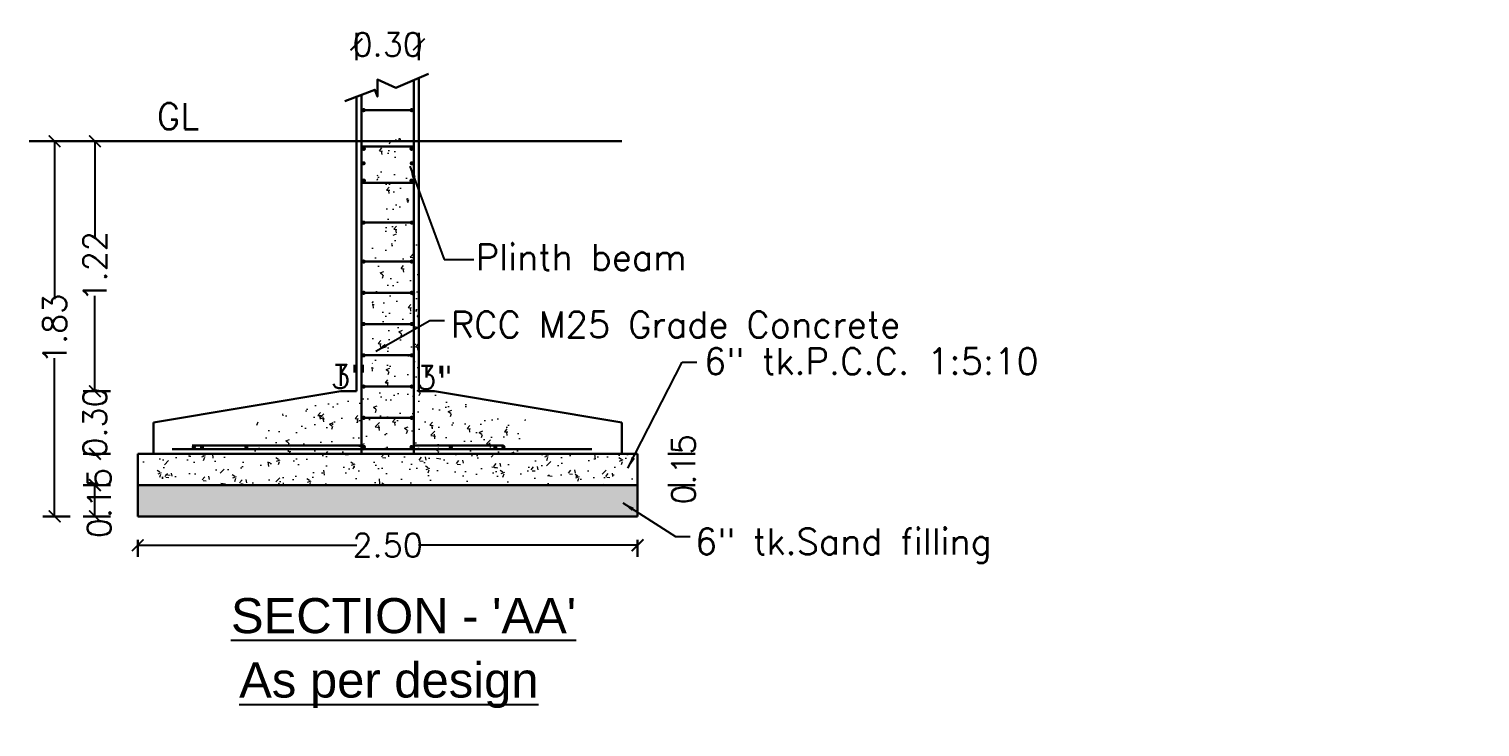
# Model space of a CAD drawing. Header units: metres. Extents: x 45752 to 165956, y -20087 to -17423.
# Drawn here: x 165514.4 to 165569.9, y -17648.7 to -17622 of the extents above; entities that cross this region are included whole.
import ezdxf

# ---------------------------------------------------------------- set-up
doc = ezdxf.new("R2010")
doc.units = ezdxf.units.M
doc.header["$MEASUREMENT"] = 0
doc.linetypes.add('DOT2', pattern=[0.125, 0, -0.125])
doc.layers.get('0').update_dxf_attribs({"linetype": 'CONTINUOUS', "lineweight": 30})
doc.layers.get('Defpoints').update_dxf_attribs({"linetype": 'CONTINUOUS'})
for name, color, linetype, lineweight in [('DIM', 8, 'CONTINUOUS', 25), ('HAT', 8, 'CONTINUOUS', 5), ('others', 4, 'CONTINUOUS', 20), ('Walls', 1, 'CONTINUOUS', 30)]:
    doc.layers.add(name, color=color, linetype=linetype, lineweight=lineweight)
doc.layers.add('Text', color=4, linetype='CONTINUOUS')
doc.styles.add('ar', font='arial.ttf')
doc.styles.get("Standard").update_dxf_attribs({"font": 'romans.shx'})
doc.dimstyles.new('mohan', dxfattribs={"dimtxt": 9, "dimasz": 4.5, "dimexe": 4.5, "dimexo": 9, "dimgap": 0.0625, "dimtad": 0, "dimdec": 4, "dimzin": 0, "dimdsep": 46, "dimlunit": 4, "dimtxsty": 'Standard', "dimblk": 'ARCHTICK', "dimcen": 0.09, "dimclrd": 9, "dimclre": 9, "dimclrt": 7, "dimadec": 0, "dimazin": 0, "dimtfac": 1, "dimtdec": 4, "dimtix": 1, "dimtofl": 0, "dimtmove": 2, "dimatfit": 0, "dimfxl": 0, "dimtolj": 1, "dimtzin": 0, "dimlwd": -1, "dimarcsym": 0})
doc.dimstyles.new('ST-1', dxfattribs={"dimscale": 0.25, "dimtxt": 5, "dimasz": 1.5, "dimexe": 3, "dimexo": 3, "dimgap": 3, "dimtad": 0, "dimdec": 1, "dimzin": 0, "dimdsep": 46, "dimlunit": 4, "dimtxsty": 'Standard', "dimblk": 'ARCHTICK', "dimcen": 0, "dimclrd": 8, "dimclre": 8, "dimclrt": 1, "dimadec": 0, "dimazin": 0, "dimtfac": 1, "dimtdec": 1, "dimtix": 1, "dimtofl": 0, "dimtmove": 0, "dimatfit": 3, "dimfxl": 0, "dimtolj": 1, "dimtzin": 0, "dimarcsym": 0})
pattern_1 = [(50, (20610.453, 15975.0276), (7.1726018, -0.6275213), [0.75, -8.25]), (355, (20610.453, 15975.0276), (-1.3875133, 7.5219213), [0.6, -6.6]), (100.4514, (20611.051, 15974.975), (5.7850938, 6.8943954), [0.637402, -7.0114211]), (46.1842, (20610.453, 15977.028), (10.6724105, -1.65519), [1.125, -12.375]), (96.6356, (20611.343, 15976.89), (9.346627, 9.7411787), [0.956103, -10.51713]), (351.1842, (20610.453, 15977.028), (9.3466195, 9.741186), [0.9, -9.9]), (21, (20611.453, 15976.5276), (5.9690705, -4.0261889), [0.75, -8.25]), (326, (20611.453, 15976.5276), (2.4331533, 7.2515005), [0.6, -6.6]), (71.4514, (20611.951, 15976.192), (8.4022263, 3.225305), [0.637402, -7.0114211]), (37.5, (20610.4532, 15975.0276), (0.12159855, 3.32893854), [0, -6.52, 0, -6.7, 0, -6.625]), (7.5, (20610.4532, 15975.0276), (2.63069537, 3.9441171), [0, -3.82, 0, -6.37, 0, -2.525]), (327.5, (20608.2232, 15975.0276), (5.33822436, -0.22554872), [0, -2.5, 0, -7.8, 0, -10.35]), (317.5, (20607.2232, 15975.0276), (5.8318617, 1.0010498), [0, -3.25, 0, -5.18, 0, -7.35])]

# ---------------------------------------------------------------- blocks, each defined once
blk = doc.blocks.new('_ArchTick')
at = {"color": 0, "linetype": 'ByBlock', "const_width": 0.15}
blk.add_lwpolyline([(-0.5, -0.5), (0.5, 0.5)], dxfattribs=at)
blk = doc.blocks.new('*D27')
at = {"layer": 'Defpoints', "color": 0, "ltscale": 7}
for p in [(91799.75, -601.86), (91793.75, -614.48), (91799.75, -614.48)]:
    blk.add_point(p, dxfattribs=at)
at = {"layer": 'DIM', "color": 9, "lineweight": -2, "ltscale": 7}
for p, q in [((91793.75, -605.48), (91793.75, -597.36)), ((91799.75, -605.48), (91799.75, -597.36))]:
    blk.add_line(p, q, dxfattribs=at)
at = {"layer": 'DIM', "color": 7, "ltscale": 7, "insert": (91796.75, -601.86), "char_height": 9, "attachment_point": 5}
blk.add_mtext('\\A1;3"', dxfattribs=at)
blk = doc.blocks.new('*D28')
at = {"layer": 'Defpoints', "color": 0, "ltscale": 7}
for p in [(91832.71, -602.21), (91826.71, -608.39), (91832.71, -608.39)]:
    blk.add_point(p, dxfattribs=at)
at = {"layer": 'DIM', "color": 9, "lineweight": -2, "ltscale": 7}
for p, q in [((91826.71, -602.21), (91826.71, -597.71)), ((91832.71, -602.21), (91832.71, -597.71))]:
    blk.add_line(p, q, dxfattribs=at)
at = {"layer": 'DIM', "color": 7, "ltscale": 7, "insert": (91829.71, -602.21), "char_height": 9, "attachment_point": 5}
blk.add_mtext('\\A1;3"', dxfattribs=at)
blk = doc.blocks.new('*D29')
at = {"layer": 'Defpoints', "color": 0, "ltscale": 7}
for p in [(91699.29, -511.55), (91799.75, -511.55), (91799.75, -607.55)]:
    blk.add_point(p, dxfattribs=at)
at = {"layer": 'DIM', "color": 9, "lineweight": -2, "ltscale": 7}
for p, q in [((91705.29, -511.55), (91694.79, -511.55)), ((91705.29, -607.55), (91694.79, -607.55))]:
    blk.add_line(p, q, dxfattribs=at)
at = {"layer": 'DIM', "color": 9, "ltscale": 7}
for p, q in [((91699.29, -511.55), (91699.29, -548.27)), ((91699.29, -607.55), (91699.29, -570.83))]:
    blk.add_line(p, q, dxfattribs=at)
at = {"layer": 'DIM', "color": 9, "ltscale": 7, "xscale": 4.5, "yscale": 4.5, "zscale": 4.5}
for p, rotation in [((91699.29, -511.55), 90), ((91699.29, -607.55), 270)]:
    blk.add_blockref('_ArchTick', p, dxfattribs=dict(at, rotation=rotation))
at = {"layer": 'DIM', "color": 7, "ltscale": 7, "insert": (91699.29, -559.55), "char_height": 9, "attachment_point": 5, "rotation": 90}
blk.add_mtext('\\A1;1.22', dxfattribs=at)
blk = doc.blocks.new('*D30')
at = {"layer": 'Defpoints', "color": 0, "ltscale": 7}
for p in [(91715.75, -655.55), (91907.75, -655.55), (91907.75, -666.64)]:
    blk.add_point(p, dxfattribs=at)
at = {"layer": 'DIM', "color": 9, "lineweight": -2, "ltscale": 7}
for p, q in [((91715.75, -664.55), (91715.75, -671.14)), ((91907.75, -664.55), (91907.75, -671.14))]:
    blk.add_line(p, q, dxfattribs=at)
at = {"layer": 'DIM', "color": 9, "ltscale": 7}
for p, q in [((91715.75, -666.64), (91799.93, -666.64)), ((91907.75, -666.64), (91823.56, -666.64))]:
    blk.add_line(p, q, dxfattribs=at)
at = {"layer": 'DIM', "color": 9, "ltscale": 7, "xscale": 4.5, "yscale": 4.5, "zscale": 4.5, "rotation": 180}
blk.add_blockref('_ArchTick', (91715.75, -666.64), dxfattribs=at)
at = {"layer": 'DIM', "color": 9, "ltscale": 7, "xscale": 4.5, "yscale": 4.5, "zscale": 4.5}
blk.add_blockref('_ArchTick', (91907.75, -666.64), dxfattribs=at)
at = {"layer": 'DIM', "color": 7, "ltscale": 7, "insert": (91811.75, -666.64), "char_height": 9, "attachment_point": 5}
blk.add_mtext('\\A1;2.50', dxfattribs=at)
blk = doc.blocks.new('*D31')
at = {"layer": 'Defpoints', "color": 0}
for p in [(91683.81, -511.55), (91715.75, -511.55), (91715.75, -655.55)]:
    blk.add_point(p, dxfattribs=at)
at = {"layer": 'DIM', "color": 9, "lineweight": -2}
for p, q in [((91689.81, -511.55), (91679.31, -511.55)), ((91689.81, -655.55), (91679.31, -655.55))]:
    blk.add_line(p, q, dxfattribs=at)
at = {"layer": 'DIM', "color": 9}
for p, q in [((91683.81, -511.55), (91683.81, -572.22)), ((91683.81, -655.55), (91683.81, -594.88))]:
    blk.add_line(p, q, dxfattribs=at)
at = {"layer": 'DIM', "color": 9, "xscale": 4.5, "yscale": 4.5, "zscale": 4.5}
for p, rotation in [((91683.81, -511.55), 90), ((91683.81, -655.55), 270)]:
    blk.add_blockref('_ArchTick', p, dxfattribs=dict(at, rotation=rotation))
at = {"layer": 'DIM', "color": 7, "insert": (91683.81, -583.55), "char_height": 9, "attachment_point": 5, "rotation": 90}
blk.add_mtext('\\A1;1.83', dxfattribs=at)
blk = doc.blocks.new('*D32')
at = {"layer": 'Defpoints', "color": 0}
for p in [(91699.29, -643.55), (91715.75, -643.55), (91715.75, -655.55)]:
    blk.add_point(p, dxfattribs=at)
at = {"layer": 'DIM', "color": 9, "lineweight": -2}
for p, q in [((91705.29, -643.55), (91694.79, -643.55)), ((91705.29, -655.55), (91694.79, -655.55))]:
    blk.add_line(p, q, dxfattribs=at)
at = {"layer": 'DIM', "color": 9}
blk.add_line((91699.29, -655.55), (91699.29, -643.55), dxfattribs=at)
at = {"layer": 'DIM', "color": 9, "xscale": 4.5, "yscale": 4.5, "zscale": 4.5}
for p, rotation in [((91699.29, -643.55), 90), ((91699.29, -655.55), 270)]:
    blk.add_blockref('_ArchTick', p, dxfattribs=dict(at, rotation=rotation))
at = {"layer": 'DIM', "color": 7, "insert": (91700.95, -650.44), "char_height": 9, "attachment_point": 5, "rotation": 90}
blk.add_mtext('\\A1;0.15', dxfattribs=at)
blk = doc.blocks.new('*D33')
at = {"layer": 'Defpoints', "color": 0}
for p in [(91799.75, -607.55), (91699.29, -631.55), (91721.75, -631.55)]:
    blk.add_point(p, dxfattribs=at)
at = {"layer": 'DIM', "color": 9, "lineweight": -2}
for p, q in [((91705.29, -607.55), (91694.79, -607.55)), ((91705.29, -631.55), (91694.79, -631.55))]:
    blk.add_line(p, q, dxfattribs=at)
at = {"layer": 'DIM', "color": 9}
for p, q in [((91699.29, -607.55), (91699.29, -607.82)), ((91699.29, -631.55), (91699.29, -631.29))]:
    blk.add_line(p, q, dxfattribs=at)
at = {"layer": 'DIM', "color": 9, "xscale": 4.5, "yscale": 4.5, "zscale": 4.5}
for p, rotation in [((91699.29, -607.55), 90), ((91699.29, -631.55), 270)]:
    blk.add_blockref('_ArchTick', p, dxfattribs=dict(at, rotation=rotation))
at = {"layer": 'DIM', "color": 7, "insert": (91699.29, -619.55), "char_height": 9, "attachment_point": 5, "rotation": 90}
blk.add_mtext('\\A1;0.30', dxfattribs=at)
blk = doc.blocks.new('*D34')
at = {"layer": 'Defpoints', "color": 0}
for p in [(91907.75, -631.55), (91925.4, -631.55), (91907.75, -643.55)]:
    blk.add_point(p, dxfattribs=at)
at = {"layer": 'DIM', "color": 9, "lineweight": -2}
for p, q in [((91919.4, -631.55), (91929.9, -631.55)), ((91919.4, -643.55), (91929.9, -643.55))]:
    blk.add_line(p, q, dxfattribs=at)
at = {"layer": 'DIM', "color": 7, "insert": (91925.4, -637.55), "char_height": 9, "attachment_point": 5, "rotation": 90}
blk.add_mtext('\\A1;0.15', dxfattribs=at)
blk = doc.blocks.new('*D35')
at = {"layer": 'Defpoints', "color": 0}
for p in [(91823.75, -474.36), (91799.75, -503.86), (91823.75, -503.86)]:
    blk.add_point(p, dxfattribs=at)
at = {"layer": 'DIM', "color": 9, "lineweight": -2}
for p, q in [((91799.75, -480.36), (91799.75, -469.86)), ((91823.75, -480.36), (91823.75, -469.86))]:
    blk.add_line(p, q, dxfattribs=at)
at = {"layer": 'DIM', "color": 9}
for p, q in [((91799.75, -474.36), (91800.01, -474.36)), ((91823.75, -474.36), (91823.48, -474.36))]:
    blk.add_line(p, q, dxfattribs=at)
at = {"layer": 'DIM', "color": 9, "xscale": 4.5, "yscale": 4.5, "zscale": 4.5, "rotation": 180}
blk.add_blockref('_ArchTick', (91799.75, -474.36), dxfattribs=at)
at = {"layer": 'DIM', "color": 9, "xscale": 4.5, "yscale": 4.5, "zscale": 4.5}
blk.add_blockref('_ArchTick', (91823.75, -474.36), dxfattribs=at)
at = {"layer": 'DIM', "color": 7, "insert": (91811.75, -474.36), "char_height": 9, "attachment_point": 5}
blk.add_mtext('\\A1;0.30', dxfattribs=at)
blk = doc.blocks.new('*D7')
at = {"layer": 'Defpoints', "color": 0}
for p in [(92689.26, -1665.03), (92680.26, -1698.07), (92689.26, -1698.07)]:
    blk.add_point(p, dxfattribs=at)
at = {"layer": 'DIM', "color": 8, "lineweight": -2}
for p, q in [((92680.26, -1665.03), (92677.26, -1665.03)), ((92689.26, -1665.03), (92692.26, -1665.03))]:
    blk.add_line(p, q, dxfattribs=at)
at = {"layer": 'DIM', "color": 8, "linetype": 'DOT2', "lineweight": -2}
for p, q in [((92680.26, -1665.78), (92680.26, -1664.28)), ((92689.26, -1665.78), (92689.26, -1664.28))]:
    blk.add_line(p, q, dxfattribs=at)
at = {"layer": 'DIM', "color": 8, "lineweight": -2, "xscale": 3, "yscale": 3, "zscale": 3}
blk.add_blockref('_ArchTick', (92680.26, -1665.03), dxfattribs=at)
at = {"layer": 'DIM', "color": 8, "lineweight": -2, "xscale": 3, "yscale": 3, "zscale": 3, "rotation": 180}
blk.add_blockref('_ArchTick', (92689.26, -1665.03), dxfattribs=at)
at = {"layer": 'DIM', "color": 7, "char_height": 6, "attachment_point": 5}
for s, insert in [('\\A1;9"', (92684.76, -1661.21)), ('\\A1;[0.23]', (92684.76, -1669.62))]:
    blk.add_mtext(s, dxfattribs=dict(at, insert=insert))
blk = doc.blocks.new('*D8')
at = {"layer": 'Defpoints', "color": 0}
for p in [(92803.26, -1666.03), (92689.26, -1707.07), (92803.26, -1707.07)]:
    blk.add_point(p, dxfattribs=at)
at = {"layer": 'DIM', "color": 8, "linetype": 'DOT2', "lineweight": -2}
for p, q in [((92689.26, -1666.78), (92689.26, -1665.28)), ((92803.26, -1666.78), (92803.26, -1665.28))]:
    blk.add_line(p, q, dxfattribs=at)
at = {"layer": 'DIM', "color": 8, "lineweight": -2}
for p, q in [((92689.26, -1666.03), (92738.93, -1666.03)), ((92803.26, -1666.03), (92753.59, -1666.03))]:
    blk.add_line(p, q, dxfattribs=at)
at = {"layer": 'DIM', "color": 8, "lineweight": -2, "xscale": 3, "yscale": 3, "zscale": 3, "rotation": 180}
blk.add_blockref('_ArchTick', (92689.26, -1666.03), dxfattribs=at)
at = {"layer": 'DIM', "color": 8, "lineweight": -2, "xscale": 3, "yscale": 3, "zscale": 3}
blk.add_blockref('_ArchTick', (92803.26, -1666.03), dxfattribs=at)
at = {"layer": 'DIM', "color": 7, "insert": (92746.26, -1666.03), "char_height": 6, "attachment_point": 5}
blk.add_mtext('\\A1;8\'6"', dxfattribs=at)
blk = doc.blocks.new('*D9')
at = {"layer": 'Defpoints', "color": 0}
for p in [(92812.26, -1666.03), (92803.26, -1707.07), (92812.26, -1707.07)]:
    blk.add_point(p, dxfattribs=at)
at = {"layer": 'DIM', "color": 8, "lineweight": -2}
for p, q in [((92803.26, -1666.03), (92800.26, -1666.03)), ((92812.26, -1666.03), (92815.26, -1666.03))]:
    blk.add_line(p, q, dxfattribs=at)
at = {"layer": 'DIM', "color": 8, "linetype": 'DOT2', "lineweight": -2}
for p, q in [((92803.26, -1666.78), (92803.26, -1665.28)), ((92812.26, -1666.78), (92812.26, -1665.28))]:
    blk.add_line(p, q, dxfattribs=at)
at = {"layer": 'DIM', "color": 8, "lineweight": -2, "xscale": 3, "yscale": 3, "zscale": 3}
blk.add_blockref('_ArchTick', (92803.26, -1666.03), dxfattribs=at)
at = {"layer": 'DIM', "color": 8, "lineweight": -2, "xscale": 3, "yscale": 3, "zscale": 3, "rotation": 180}
blk.add_blockref('_ArchTick', (92812.26, -1666.03), dxfattribs=at)
at = {"layer": 'DIM', "color": 7, "char_height": 6, "attachment_point": 5}
for s, insert in [('\\A1;9"', (92807.76, -1662.21)), ('\\A1;[0.23]', (92807.76, -1670.62))]:
    blk.add_mtext(s, dxfattribs=dict(at, insert=insert))
blk = doc.blocks.new('*D10')
at = {"layer": 'Defpoints', "color": 0}
for p in [(92689.26, -1791.57), (92652.47, -1800.57), (92689.26, -1800.57)]:
    blk.add_point(p, dxfattribs=at)
at = {"layer": 'DIM', "color": 8, "lineweight": -2}
for p, q in [((92652.47, -1791.57), (92652.47, -1788.57)), ((92652.47, -1800.57), (92652.47, -1803.57))]:
    blk.add_line(p, q, dxfattribs=at)
at = {"layer": 'DIM', "color": 8, "linetype": 'DOT2', "lineweight": -2}
for p, q in [((92653.22, -1791.57), (92651.72, -1791.57)), ((92653.22, -1800.57), (92651.72, -1800.57))]:
    blk.add_line(p, q, dxfattribs=at)
at = {"layer": 'DIM', "color": 8, "lineweight": -2, "xscale": 3, "yscale": 3, "zscale": 3}
for p, rotation in [((92652.47, -1791.57), 270), ((92652.47, -1800.57), 90)]:
    blk.add_blockref('_ArchTick', p, dxfattribs=dict(at, rotation=rotation))
at = {"layer": 'DIM', "color": 7, "char_height": 6, "attachment_point": 5, "rotation": 90}
for s, insert in [('\\A1;[0.23]', (92657.07, -1796.07)), ('\\A1;9"', (92648.66, -1796.07))]:
    blk.add_mtext(s, dxfattribs=dict(at, insert=insert))
blk = doc.blocks.new('*D11')
at = {"layer": 'Defpoints', "color": 0}
for p in [(92651.47, -1707.57), (92689.26, -1707.57), (92689.26, -1791.57)]:
    blk.add_point(p, dxfattribs=at)
at = {"layer": 'DIM', "color": 8, "linetype": 'DOT2', "lineweight": -2}
for p, q in [((92652.22, -1707.57), (92650.72, -1707.57)), ((92652.22, -1791.57), (92650.72, -1791.57))]:
    blk.add_line(p, q, dxfattribs=at)
at = {"layer": 'DIM', "color": 8, "lineweight": -2}
for p, q in [((92651.47, -1707.57), (92651.47, -1742.12)), ((92651.47, -1791.57), (92651.47, -1757.02))]:
    blk.add_line(p, q, dxfattribs=at)
at = {"layer": 'DIM', "color": 8, "lineweight": -2, "xscale": 3, "yscale": 3, "zscale": 3}
for p, rotation in [((92651.47, -1707.57), 90), ((92651.47, -1791.57), 270)]:
    blk.add_blockref('_ArchTick', p, dxfattribs=dict(at, rotation=rotation))
at = {"layer": 'DIM', "color": 7, "insert": (92651.47, -1749.57), "char_height": 6, "attachment_point": 5, "rotation": 90}
blk.add_mtext('\\A1;4\'6"', dxfattribs=at)
blk = doc.blocks.new('*D12')
at = {"layer": 'Defpoints', "color": 0}
for p in [(92650.47, -1698.57), (92689.26, -1698.57), (92689.26, -1707.57)]:
    blk.add_point(p, dxfattribs=at)
at = {"layer": 'DIM', "color": 8, "lineweight": -2}
for p, q in [((92650.47, -1698.57), (92650.47, -1695.57)), ((92650.47, -1707.57), (92650.47, -1710.57))]:
    blk.add_line(p, q, dxfattribs=at)
at = {"layer": 'DIM', "color": 8, "linetype": 'DOT2', "lineweight": -2}
for p, q in [((92651.22, -1698.57), (92649.72, -1698.57)), ((92651.22, -1707.57), (92649.72, -1707.57))]:
    blk.add_line(p, q, dxfattribs=at)
at = {"layer": 'DIM', "color": 8, "lineweight": -2, "xscale": 3, "yscale": 3, "zscale": 3}
for p, rotation in [((92650.47, -1698.57), 270), ((92650.47, -1707.57), 90)]:
    blk.add_blockref('_ArchTick', p, dxfattribs=dict(at, rotation=rotation))
at = {"layer": 'DIM', "color": 7, "char_height": 6, "attachment_point": 5, "rotation": 90}
for s, insert in [('\\A1;[0.23]', (92655.07, -1703.07)), ('\\A1;9"', (92646.66, -1703.07))]:
    blk.add_mtext(s, dxfattribs=dict(at, insert=insert))
blk = doc.blocks.new('*D13')
at = {"layer": 'Defpoints', "color": 0}
for p in [(92668.97, -1513.08), (92680.26, -1513.08), (92680.26, -1597.08)]:
    blk.add_point(p, dxfattribs=at)
at = {"layer": 'DIM', "color": 8, "linetype": 'DOT2', "lineweight": -2}
for p, q in [((92669.72, -1513.08), (92668.22, -1513.08)), ((92669.72, -1597.08), (92668.22, -1597.08))]:
    blk.add_line(p, q, dxfattribs=at)
at = {"layer": 'DIM', "color": 8, "lineweight": -2}
for p, q in [((92668.97, -1513.08), (92668.97, -1544.4)), ((92668.97, -1597.08), (92668.97, -1565.76))]:
    blk.add_line(p, q, dxfattribs=at)
at = {"layer": 'DIM', "color": 8, "lineweight": -2, "xscale": 3, "yscale": 3, "zscale": 3}
for p, rotation in [((92668.97, -1513.08), 90), ((92668.97, -1597.08), 270)]:
    blk.add_blockref('_ArchTick', p, dxfattribs=dict(at, rotation=rotation))
at = {"layer": 'DIM', "color": 7, "char_height": 6, "attachment_point": 5, "rotation": 90}
for s, insert in [('\\A1;[2.13]', (92673.57, -1555.08)), ("\\A1;7'", (92665.22, -1555.08))]:
    blk.add_mtext(s, dxfattribs=dict(at, insert=insert))
blk = doc.blocks.new('*D18')
at = {"layer": 'Defpoints', "color": 0}
for p in [(92812.26, -1645.59), (92680.26, -1698.57, 9.84), (92812.26, -1698.57, 9.84)]:
    blk.add_point(p, dxfattribs=at)
at = {"layer": 'DIM', "color": 8, "linetype": 'DOT2', "lineweight": -2}
for p, q in [((92680.26, -1646.32), (92680.26, -1644.84)), ((92812.26, -1646.32), (92812.26, -1644.84))]:
    blk.add_line(p, q, dxfattribs=at)
at = {"layer": 'DIM', "color": 8, "lineweight": -2}
for p, q in [((92680.26, -1645.59), (92740.41, -1645.59)), ((92812.26, -1645.59), (92752.11, -1645.59))]:
    blk.add_line(p, q, dxfattribs=at)
at = {"layer": 'DIM', "color": 8, "lineweight": -2, "xscale": 3, "yscale": 3, "zscale": 3, "rotation": 180}
blk.add_blockref('_ArchTick', (92680.26, -1645.59), dxfattribs=at)
at = {"layer": 'DIM', "color": 8, "lineweight": -2, "xscale": 3, "yscale": 3, "zscale": 3}
blk.add_blockref('_ArchTick', (92812.26, -1645.59), dxfattribs=at)
at = {"layer": 'DIM', "color": 7, "insert": (92746.26, -1645.59), "char_height": 6, "attachment_point": 5}
blk.add_mtext("\\A1;10'{\\A0;\\H0.0083333x; [3.35]}", dxfattribs=at)
blk = doc.blocks.new('*D19')
at = {"layer": 'Defpoints', "color": 0}
for p in [(92680.26, -1698.57, 9.84), (92627.37, -1800.57), (92680.26, -1800.57, 9.84)]:
    blk.add_point(p, dxfattribs=at)
at = {"layer": 'DIM', "color": 8, "linetype": 'DOT2', "lineweight": -2}
for p, q in [((92628.1, -1698.57), (92626.62, -1698.57)), ((92628.1, -1800.57), (92626.62, -1800.57))]:
    blk.add_line(p, q, dxfattribs=at)
at = {"layer": 'DIM', "color": 8, "lineweight": -2}
for p, q in [((92627.37, -1698.57), (92627.37, -1745.79)), ((92627.37, -1800.57), (92627.37, -1753.34))]:
    blk.add_line(p, q, dxfattribs=at)
at = {"layer": 'DIM', "color": 8, "lineweight": -2, "xscale": 3, "yscale": 3, "zscale": 3}
for p, rotation in [((92627.37, -1698.57), 90), ((92627.37, -1800.57), 270)]:
    blk.add_blockref('_ArchTick', p, dxfattribs=dict(at, rotation=rotation))
at = {"layer": 'DIM', "color": 7, "insert": (92627.37, -1749.57), "char_height": 6, "attachment_point": 5, "rotation": 90}
blk.add_mtext("\\A1;7'{\\A0;\\fArial|b0|i0|c0|p34;\\H0.0083333x; [2.59]}", dxfattribs=at)
blk = doc.blocks.new('1')
at = {"layer": 'HAT'}
h = blk.add_hatch(dxfattribs=at)
h.set_pattern_fill('AR-CONC', color=256, scale=2, style=0)
h.set_pattern_definition([(50, (-31349.479, 24545.7), (14.3452037, -1.2550427), [1.5, -16.5]), (355, (-31349.479, 24545.7), (-2.7750267, 15.0438427), [1.2, -13.2]), (100.4514, (-31348.283, 24545.595), (11.5701876, 13.788791), [1.274804, -14.022842]), (46.1842, (-31349.479, 24549.7), (21.344821, -3.31038), [2.25, -24.75]), (96.6356, (-31347.7, 24549.424), (18.693254, 19.482357), [1.912206, -21.03426]), (351.1842, (-31349.479, 24549.7), (18.693239, 19.482372), [1.8, -19.8]), (21, (-31347.479, 24548.7), (11.938141, -8.0523778), [1.5, -16.5]), (326, (-31347.479, 24548.7), (4.8663066, 14.503001), [1.2, -13.2]), (71.4514, (-31346.484, 24548.029), (16.8044526, 6.45061), [1.274804, -14.022842]), (37.5, (-31349.479, 24545.6997), (0.2431971, 6.6578771), [0, -13.04, 0, -13.4, 0, -13.25]), (7.5, (-31349.479, 24545.7), (5.2613907, 7.8882342), [0, -7.64, 0, -12.74, 0, -5.05]), (327.5, (-31353.939, 24545.7), (10.6764487, -0.4510974), [0, -5, 0, -15.6, 0, -20.7]), (317.5, (-31355.939, 24545.7), (11.6637234, 2.0020996), [0, -6.5, 0, -10.36, 0, -14.7])])
h.paths.add_polyline_path([(7.81284, 117.08822), (5.81284, 117.08822), (5.81284, 59.08822), (-0.18716, 59.08822), (-39.18716, 47.08822), (-39.18716, 35.08822), (7.81284, 35.08822)])
h.paths.add_polyline_path([(-9.05109, 37.74259, -1), (-9.85265, 37.74259, -1)], flags=16)
h.paths.add_polyline_path([(-26.13481, 37.70563, -1), (-26.93637, 37.70563, -1)], flags=16)
h.paths.add_polyline_path([(-29.25591, 37.70563, -1), (-30.05747, 37.70563, -1)], flags=16)
h.paths.add_polyline_path([(7.81284, 48.91579), (8.17911, 48.91579, -1), (8.98067, 48.91579), (20.64501, 48.91579, -1), (21.44657, 48.91579), (21.81284, 48.91579), (21.81284, 60.91579), (21.44657, 60.91579, -1), (20.64501, 60.91579), (8.98067, 60.91579, -1), (8.17911, 60.91579), (7.81284, 60.91579)])
h.paths.add_polyline_path([(21.81284, 35.08822), (68.81284, 35.08822), (68.81284, 47.08822), (29.81284, 59.08822), (23.81284, 59.08822), (23.81284, 117.08822), (21.81284, 117.08822)])
h.paths.add_polyline_path([(39.47834, 37.74259, -1), (38.67677, 37.74259, -1)], flags=16)
h.paths.add_polyline_path([(56.56205, 37.70563, -1), (55.76049, 37.70563, -1)], flags=16)
h.paths.add_polyline_path([(59.68316, 37.70563, -1), (58.88159, 37.70563, -1)], flags=16)
h.paths.add_polyline_path([(21.81284, 36.91579), (21.81284, 48.91579), (21.44657, 48.91579, -1), (20.64501, 48.91579), (8.98067, 48.91579, -1), (8.17911, 48.91579), (7.81284, 48.91579), (7.81284, 36.91579)])
h.paths.add_polyline_path([(8.98067, 72.91579, -1), (8.17911, 72.91579), (7.81284, 72.91579), (7.81284, 60.91579), (8.17911, 60.91579, -1), (8.98067, 60.91579), (20.64501, 60.91579, -1), (21.44657, 60.91579), (21.81284, 60.91579), (21.81284, 72.91579), (21.44657, 72.91579, -1), (20.64501, 72.91579)])
h.paths.add_polyline_path([(8.98067, 84.91579, -1), (8.17911, 84.91579), (7.81284, 84.91579), (7.81284, 72.91579), (8.17911, 72.91579, -1), (8.98067, 72.91579), (20.64501, 72.91579, -1), (21.44657, 72.91579), (21.81284, 72.91579), (21.81284, 84.91579), (21.44657, 84.91579, -1), (20.64501, 84.91579)])
h.paths.add_polyline_path([(8.98067, 96.91579, -1), (8.17911, 96.91579), (7.81284, 96.91579), (7.81284, 84.91579), (8.17911, 84.91579, -1), (8.98067, 84.91579), (20.64501, 84.91579, -1), (21.44657, 84.91579), (21.81284, 84.91579), (21.81284, 96.91579), (21.44657, 96.91579, -1), (20.64501, 96.91579)])
h.paths.add_polyline_path([(20.64501, 96.91579, -1), (21.44657, 96.91579), (21.81284, 96.91579), (21.81284, 108.91579), (21.44657, 108.91579, -1), (20.64501, 108.91579), (8.98067, 108.91579, -1), (8.17911, 108.91579), (7.81284, 108.91579), (7.81284, 96.91579), (8.17911, 96.91579, -1), (8.98067, 96.91579)])
h.paths.add_polyline_path([(7.81284, 117.08822), (7.81284, 108.91579), (8.17911, 108.91579, -1), (8.98067, 108.91579), (20.64501, 108.91579, -1), (21.44657, 108.91579), (21.81284, 108.91579), (21.81284, 117.08822)])
h.paths.add_polyline_path([(21.81284, 119.08822), (21.81284, 133.08822), (7.81284, 133.08822), (7.81284, 119.08822)])
h.paths.add_polyline_path([(9.06599, 120.00867, -1), (8.26443, 120.00867, -1)], flags=16)
h.paths.add_polyline_path([(21.36125, 120.00867, -1), (20.55969, 120.00867, -1)], flags=16)
h.paths.add_polyline_path([(8.24289, 132.20715, -1), (9.04446, 132.20715, -1)], flags=16)
h.paths.add_polyline_path([(20.58122, 132.20715, -1), (21.38279, 132.20715, -1)], flags=16)
h.paths.add_polyline_path([(21.81284, 135.08822), (21.81284, 147.04686), (21.44657, 147.04686, -1), (20.64501, 147.04686), (8.98067, 147.04686, -1), (8.17911, 147.04686), (7.81284, 147.04686), (7.81284, 135.08822)])
h.paths.add_polyline_path([(13.89437, 152.23091), (12.89386, 154.87854), (7.81284, 152.95848), (7.81284, 147.04686), (8.17911, 147.04686, -1), (8.98067, 147.04686), (20.64501, 147.04686, -1), (21.44657, 147.04686), (21.81284, 147.04686), (21.81284, 158.58422), (14.98855, 155.67011), (13.89437, 158.80144)])
h.paths.add_polyline_path([(-4.76124, 71.60351), (10.38692, 71.60351), (10.38692, 57.94778), (-4.76124, 57.94778)], flags=9)
h = blk.add_hatch(dxfattribs=at)
h.set_pattern_fill('AR-CONC', color=256, scale=2, style=0)
h.set_pattern_definition([(50, (-48.187, -186.453), (14.3452, -1.25504), [1.5, -16.5]), (355, (-48.187, -186.453), (-2.775, 15.04384), [1.2, -13.2]), (100.4514, (-46.992, -186.557), (11.5702, 13.7888), [1.2748, -14.02284]), (46.184, (-48.187, -182.453), (21.3448, -3.3104), [2.25, -24.75]), (96.636, (-46.408, -182.729), (18.6933, 19.4824), [1.9122, -21.0343]), (351.184, (-48.187, -182.453), (18.6932, 19.4824), [1.8, -19.8]), (21, (-46.187, -183.453), (11.93814, -8.0524), [1.5, -16.5]), (326, (-46.187, -183.453), (4.8663, 14.503), [1.2, -13.2]), (71.4514, (-45.192, -184.124), (16.80445, 6.4506), [1.2748, -14.02284]), (37.5, (-48.187, -186.4527), (0.2432, 6.65788), [0, -13.04, 0, -13.4, 0, -13.25]), (7.5, (-48.187, -186.453), (5.2614, 7.88823), [0, -7.64, 0, -12.74, 0, -5.05]), (327.5, (-52.647, -186.4527), (10.67645, -0.4511), [0, -5, 0, -15.6, 0, -20.7]), (317.5, (-54.647, -186.453), (11.66372, 2.0021), [0, -6.5, 0, -10.36, 0, -14.7])])
h.paths.add_polyline_path([(-84.18716, 35.08822), (-84.18716, 23.08822), (107.81284, 23.08822), (107.81284, 35.08822), (101.81284, 35.08822)])
at = {"layer": 'HAT', "ltscale": 7}
h = blk.add_hatch(dxfattribs=at)
h.set_pattern_fill('AR-SAND', color=256, scale=2, style=0)
h.set_pattern_definition([(37.5, (-48.1872, -190.4527), (-0.125987, 3.853648), [0, -3.04, 0, -3.4, 0, -3.25]), (7.5, (-48.187, -190.4527), (3.53955, 5.64429), [0, -1.64, 0, -2.74, 0, -1.05]), (327.5, (-50.647, -190.4527), (6.228284, 0.01132), [0, -1, 0, -3.6, 0, -4.7]), (317.5, (-50.647, -190.4527), (6.01225, 1.75535), [0, -0.5, 0, -2.36, 0, -2.7])])
h.paths.add_polyline_path([(-84.18716, 23.08822), (-84.18716, 11.08822), (107.81284, 11.08822), (107.81284, 23.08822)])
for p, q in [((21.81284, 167.04686), (1.81284, 167.04686)), ((21.81284, 123.87225), (1.81284, 123.87225)), ((21.81284, 108.91579), (1.81284, 108.91579)), ((21.81284, 96.91579), (1.81284, 96.91579)), ((21.81284, 84.91579), (1.81284, 84.91579)), ((21.81284, 72.91579), (1.81284, 72.91579)), ((21.81284, 60.91579), (1.81284, 60.91579)), ((21.81284, 60.91579), (1.81284, 60.91579)), ((21.81284, 48.91579), (1.81284, 48.91579)), ((-70.97032, 36.91579), (90.19791, 36.91579)), ((-63.23729, 38.30415), (-0.18716, 38.30415)), ((-63.23729, 38.30415), (1.81284, 38.30415)), ((-62.92129, 36.91579), (89.29342, 36.91579)), ((21.81284, 36.91579), (1.81284, 36.91579)), ((56.28237, 38.30415), (21.81284, 38.30415)), ((56.28237, 38.30415), (27.75806, 38.30415))]:
    blk.add_line(p, q)
at = {"const_width": 0.80156}
for points in [[(2.98067, 167.04686, -1), (2.17911, 167.04686, -1)], [(20.64501, 167.04686, 1), (21.44657, 167.04686, 1)], [(3.04446, 152.20715, -1), (2.24289, 152.20715, -1)], [(20.58122, 152.20715, 1), (21.38279, 152.20715, 1)], [(2.94261, 146.64879, -1), (2.14105, 146.64879, -1)], [(20.68307, 146.64879, 1), (21.48463, 146.64879, 1)], [(3.06599, 140.00867, -1), (2.26443, 140.00867, -1)], [(20.55969, 140.00867, 1), (21.36125, 140.00867, 1)], [(2.98067, 123.87225, -1), (2.17911, 123.87225, -1)], [(20.64501, 123.87225, 1), (21.44657, 123.87225, 1)], [(2.98067, 108.91579, -1), (2.17911, 108.91579, -1)], [(20.64501, 108.91579, 1), (21.44657, 108.91579, 1)], [(2.98067, 96.91579, -1), (2.17911, 96.91579, -1)], [(20.64501, 96.91579, 1), (21.44657, 96.91579, 1)], [(2.98067, 84.91579, -1), (2.17911, 84.91579, -1)], [(20.64501, 84.91579, 1), (21.44657, 84.91579, 1)], [(2.98067, 72.91579, -1), (2.17911, 72.91579, -1)], [(20.64501, 72.91579, 1), (21.44657, 72.91579, 1)], [(2.98067, 60.91579, -1), (2.17911, 60.91579, -1)], [(20.64501, 60.91579, 1), (21.44657, 60.91579, 1)], [(2.98067, 48.91579, -1), (2.17911, 48.91579, -1)], [(20.64501, 48.91579, 1), (21.44657, 48.91579, 1)], [(-62.25591, 37.70563, -1), (-63.05747, 37.70563, -1)], [(-62.25591, 37.70563, -1), (-63.05747, 37.70563, -1)], [(-59.13481, 37.70563, -1), (-59.93637, 37.70563, -1)], [(-59.13481, 37.70563, -1), (-59.93637, 37.70563, -1)], [(-42.05109, 37.74259, -1), (-42.85265, 37.74259, -1)], [(3.05545, 37.71725, -1), (2.25389, 37.71725, -1)], [(20.58825, 37.70037, 1), (21.38981, 37.70037, 1)], [(35.67677, 37.74259, 1), (36.47834, 37.74259, 1)], [(52.76049, 37.70563, 1), (53.56205, 37.70563, 1)], [(52.76049, 37.70563, 1), (53.56205, 37.70563, 1)], [(55.88159, 37.70563, 1), (56.68316, 37.70563, 1)], [(55.88159, 37.70563, 1), (56.68316, 37.70563, 1)]]:
    blk.add_lwpolyline(points, format="xyb", close=True, dxfattribs=at)
at = {"layer": 'Walls', "linetype": 'ByBlock', "ltscale": 7}
for p, q in [((21.81284, 137.08822), (21.81284, 178.58422)), ((23.81284, 59.08822), (23.81284, 179.43826)), ((1.81284, 137.08822), (1.81284, 172.95848)), ((-0.18716, 59.08822), (-0.18716, 172.2027)), ((-125.96076, 155.08822), (101.81284, 155.08822)), ((1.81284, 153.08822), (21.81284, 153.08822)), ((1.81284, 139.08822), (21.81284, 139.08822)), ((1.81284, 35.08822), (1.81284, 137.08822)), ((21.81284, 35.08822), (21.81284, 137.08822)), ((-78.18716, 47.08822), (-6.18716, 59.08822)), ((-6.18716, 59.08822), (-0.18716, 59.08822)), ((23.81284, 59.08822), (29.81284, 59.08822)), ((101.81284, 47.08822), (29.81284, 59.08822)), ((-78.18716, 35.08822), (-78.18716, 47.08822)), ((101.81284, 35.08822), (101.81284, 47.08822)), ((-84.18716, 35.08822), (107.81284, 35.08822)), ((-84.18716, 11.08822), (-84.18716, 35.08822)), ((-84.18716, 35.08822), (-78.18716, 35.08822)), ((107.81284, 35.08822), (101.81284, 35.08822)), ((107.81284, 11.08822), (107.81284, 35.08822)), ((-84.18716, 23.08822), (107.81284, 23.08822)), ((-84.18716, 11.08822), (107.81284, 11.08822))]:
    blk.add_line(p, q, dxfattribs=at)
blk.add_lwpolyline([(-4.59833, 170.53576), (6.89386, 174.87854), (7.89437, 172.23091), (7.89437, 178.80144), (14.98855, 175.67011), (27.54537, 181.03213)], dxfattribs=at)
at = {"layer": 'Text', "ltscale": 7}
for s, p in [('GL', (-76.87657, 159.70389)), ('Plinth beam', (45.61686, 105.56479)), ('RCC M25 Grade Concrete', (36.02768, 79.7084)), ('6" tk.P.C.C. 1:5:10', (133.32499, 65.62373)), ('6" tk.Sand filling', (129.88396, -3.56444))]:
    blk.add_text(s, height=10, dxfattribs=at).set_placement(p)
at = {"layer": 'Text', "style": 'ar'}
for s, p in [("%%USECTION - 'AA'", (-48.39155, -33.76751)), ('%%UAs per design', (-45.22897, -58.4821))]:
    blk.add_text(s, height=13.46625, dxfattribs=at).set_placement(p)
at = {"layer": 'DIM'}
dim = blk.add_linear_dim(base=(23.81284, 192.28337), p1=(-0.18716, 162.77794), p2=(23.81284, 162.77794), text='0.30', dimstyle='mohan', override={"dimlfac": 0.5, "dimfxl": 6}, dxfattribs=at)
dim.commit()
dim.dimension.update_dxf_attribs({"geometry": '*D35', "text_midpoint": (11.81284, 192.28337), "insert": (-91799.93251, 666.64054)})
for base, p1, p2, text, picture, middle in [((-116.12627, 155.08822), (-84.18716, 11.08822), (-84.18716, 155.08822), '1.83', '*D31', (-116.12627, 83.08822)), ((-100.64696, 35.08822), (-0.18716, 59.08822), (-78.18716, 35.08822), '0.30', '*D33', (-100.64696, 47.08822)), ((125.47141, 35.08822), (107.81284, 23.08822), (107.81284, 35.08822), '0.15', '*D34', (125.47141, 29.08822))]:
    dim = blk.add_linear_dim(base=base, p1=p1, p2=p2, angle=90, text=text, dimstyle='mohan', override={"dimlfac": 0.5, "dimfxl": 6}, dxfattribs=at)
    dim.commit()
    dim.dimension.update_dxf_attribs({"geometry": picture, "text_midpoint": middle, "insert": (-91799.93251, 666.64054)})
at = {"layer": 'DIM', "ltscale": 7}
dim = blk.add_linear_dim(base=(-100.64696, 155.08822), p1=(-0.18716, 59.08822), p2=(-0.18716, 155.08822), angle=90, text='1.22', dimstyle='mohan', override={"dimlfac": 0.5, "dimfxl": 6}, dxfattribs=at)
dim.commit()
dim.dimension.update_dxf_attribs({"geometry": '*D29', "text_midpoint": (-100.64696, 107.08822), "insert": (-91799.93251, 666.64054)})
for base, p1, p2, picture, middle in [((-0.18716, 64.77565), (-6.18716, 52.16292), (-0.18716, 52.16292), '*D27', (-3.18716, 64.77565)), ((32.77402, 64.43389), (26.77402, 58.25115), (32.77402, 58.25115), '*D28', (29.77402, 64.43389))]:
    dim = blk.add_linear_dim(base=base, p1=p1, p2=p2, dimstyle='mohan', override={"dimlfac": 0.5, "dimfxl": 6}, dxfattribs=at)
    dim.commit()
    dim.dimension.update_dxf_attribs({"geometry": picture, "text_midpoint": middle, "insert": (-91799.93251, 666.64054)})
at = {"layer": 'DIM'}
dim = blk.add_linear_dim(base=(-100.64696, 23.08822), p1=(-84.18716, 11.08822), p2=(-84.18716, 23.08822), angle=90, text='0.15', dimstyle='mohan', override={"dimlfac": 0.5, "dimfxl": 6}, dxfattribs=at)
dim.commit()
dim.dimension.update_dxf_attribs({"geometry": '*D32', "text_midpoint": (-98.98051, 16.20359), "dimtype": 128, "insert": (-91799.93251, 666.64054)})
at = {"layer": 'DIM', "ltscale": 7}
dim = blk.add_linear_dim(base=(107.81284, 0), p1=(-84.18716, 11.08822), p2=(107.81284, 11.08822), text='2.50', dimstyle='mohan', override={"dimlfac": 0.5, "dimfxl": 6}, dxfattribs=at)
dim.commit()
dim.dimension.update_dxf_attribs({"geometry": '*D30', "text_midpoint": (11.81284, 0), "insert": (-91799.93251, 666.64054)})
at = {"layer": 'Text'}
for points in [[(20.35131, 145.55413), (33.52246, 109.65925), (44.90618, 109.65925)], [(7.23998, 74.48386), (28.05732, 86.3237), (33.64243, 86.3237)], [(104.12394, 29.53951), (124.99745, 70.26001), (130.58256, 70.26001)], [(102.17319, 16.2149), (122.38866, 3.39057), (127.97377, 3.39057)]]:
    blk.add_leader(points, dimstyle='mohan', override={"dimgap": 0.0625, "dimtad": 0, "dimfxl": 6}, dxfattribs=at)
blk = doc.blocks.new('10')
at = {"layer": 'HAT'}
h = blk.add_hatch(dxfattribs=at)
h.set_pattern_fill('AR-CONC', color=256, style=0)
h.set_pattern_definition(pattern_1)
h.paths.add_polyline_path([(58.89, 197.49), (-52.11, 197.49), (-52.11, 194.49), (58.89, 194.49)])
h.paths.add_polyline_path([(-64.11, 197.49), (-73.11, 197.49), (-73.11, 194.49), (-64.11, 194.49)])
h.paths.add_polyline_path([(58.89, 110.49), (-73.11, 110.49), (-73.11, 107.49), (58.89, 107.49)])
h = blk.add_hatch(dxfattribs=at)
h.set_pattern_fill('ANSI32', color=256, scale=15, style=0)
h.set_pattern_definition([(45, (10301.6726, 8086.259), (-3.9774756, 3.9774756), []), (45, (10304.324, 8086.259), (-3.9774756, 3.9774756), [])])
h.paths.add_polyline_path([(-64.11, 194.49), (-73.11, 194.49), (-73.11, 110.49), (-64.11, 110.49)])
h.paths.add_polyline_path([(58.89, 194.49), (49.89, 194.49), (49.89, 110.49), (58.89, 110.49)])
h = blk.add_hatch(dxfattribs=at)
h.set_pattern_fill('AR-CONC', color=256, style=0)
h.set_pattern_definition(pattern_1)
h.paths.add_polyline_path([(-77.61, 110.49), (-77.61, 107.49), (-73.11, 107.49), (-73.11, 110.49)])
h.paths.add_polyline_path([(58.89, 110.49), (58.89, 107.49), (63.39, 107.49), (63.39, 110.49)])
h = blk.add_hatch(dxfattribs=at)
h.set_pattern_fill('ANSI32', color=256, scale=15, style=0)
h.set_pattern_definition([(45, (10301.6726, 7729.8153), (-3.9774756, 3.9774756), []), (45, (10304.324, 7729.8153), (-3.9774756, 3.9774756), [])])
h.paths.add_polyline_path([(-73.11, 9), (-73.11, -93), (58.89, -93), (58.89, 9)])
h.paths.add_polyline_path([(-64.11, 0), (-64.11, -84), (49.89, -84), (49.89, 0)], flags=16)
for p, q in [((-64.11, 197.49), (-52.11, 194.49)), ((-52.11, 197.49), (-64.11, 194.49)), ((-52.11, 197.49), (-52.11, 194.49)), ((-64.11, 0), (-52.11, -12)), ((-52.11, 0), (-64.11, -12))]:
    blk.add_line(p, q)
at = {"linetype": 'ByBlock', "ltscale": 7}
for centre in [(-85.26, -65.03), (69.25, -69.96)]:
    blk.add_circle(centre, 5.9, dxfattribs=at)
at = {"layer": 'others'}
for p, q in [((-83.05, -58.52), (-87.19, -51.35)), ((64.93, -62.25), (69.07, -55.08)), ((69.07, -55.08), (73.21, -62.25)), ((-73.09, -58.52), (-87.19, -58.52)), ((58.89, -62.38), (73.11, -62.38))]:
    blk.add_line(p, q, dxfattribs=at)
for points in [[(-87.19, -51.35), (-83.05, -58.52), (-87.19, -51.35), (-91.33, -58.52)], [(69.07, -55.08), (64.93, -62.25), (69.07, -55.08), (73.21, -62.25)]]:
    blk.add_solid(points, dxfattribs=at)
at = {"layer": 'Walls'}
for p, q in [((-73.11, 197.49), (-73.11, 110.49)), ((-73.11, 197.49), (58.89, 197.49)), ((-64.11, 197.49), (-64.11, 110.49)), ((58.89, 197.49), (58.89, 110.49)), ((-73.11, 194.49), (58.89, 194.49)), ((49.89, 194.49), (49.89, 110.49)), ((-73.11, 110.49), (-77.61, 110.49)), ((-77.61, 110.49), (-77.61, 107.49)), ((-77.61, 107.49), (63.39, 107.49)), ((-73.11, 110.49), (63.39, 110.49)), ((63.39, 110.49), (63.39, 107.49)), ((58.89, 9), (-73.11, 9)), ((-73.11, 9), (-73.11, -93)), ((58.89, -93), (58.89, 9)), ((-64.11, 0), (49.89, 0)), ((49.89, 0), (-64.11, 0)), ((-64.11, 0), (-64.11, -84)), ((-52.11, 0), (-52.11, -12)), ((49.89, -84), (49.89, 0)), ((-52.11, -12), (-64.11, -12)), ((-64.11, -84), (49.89, -84)), ((-73.11, -93), (58.89, -93))]:
    blk.add_line(p, q, dxfattribs=at)
at = {"layer": 'Text'}
for p in [(-35.64, 211.08), (-36.76, 20.57)]:
    blk.add_text('Manhole', height=6.3, dxfattribs=at).set_placement(p)
at = {"layer": 'Text', "attachment_point": 1}
for s, insert, char_height, width in [('Hermitically sealed\\PR.C. cover slab', (47.4, 215.55), 6.3, 232.9913), ('Brick work  in c.m.1:4', (72.36, 190), 6.3, 106.4686), ('P.C.C.1:4:8', (74.67, 152.17), 6.3, 70.7759), ("{\\L Section On 'Y-Y'}", (-67.12, 92.75), 11.7, 207.9228), ('Y', (-88.68, -62.48), 6.3, 12.6), ('Y', (66.38, -66.94), 6.3, 12.6), ('{\\LSump Detail - Plan}', (-73.89, -100.33, 9.84), 11.7, 207.9228), ('Scale -1:50', (-30.8, -122.56, -9.84), 4.5, 43.0609)]:
    blk.add_mtext(s, dxfattribs=dict(at, insert=insert, char_height=char_height, width=width))
at = {"layer": 'DIM'}
for base, p1, p2, picture, middle in [((-84.39, 194.49), (-73.11, 110.49), (-73.11, 194.49), '*D13', (-84.39, 152.49)), ((-102.89, 9), (-64.11, 0), (-64.11, 9), '*D12', (-102.89, 4.5)), ((-100.89, -93), (-64.11, -84), (-64.11, -93), '*D10', (-100.89, -88.5))]:
    dim = blk.add_linear_dim(base=base, p1=p1, p2=p2, angle=90, dimstyle='ST-1', override={"dimtxt": 24, "dimasz": 12, "dimpost": '\\X', "dimclrt": 7}, dxfattribs=at)
    dim.commit()
    dim.dimension.update_dxf_attribs({"geometry": picture, "text_midpoint": middle, "insert": (-92753.37, 1707.57)})
for base, p1, p2, text, picture, middle in [((58.89, 61.97, -9.84), (-73.11, 9), (58.89, 9), "10'{\\A0;\\H0.0083333x; [3.35]}", '*D18', (-7.11, 61.97, -9.84)), ((49.89, 41.54), (-64.11, 0.5), (49.89, 0.5), '8\'6"', '*D8', (-7.11, 41.54))]:
    dim = blk.add_linear_dim(base=base, p1=p1, p2=p2, text=text, dimstyle='ST-1', override={"dimtxt": 24, "dimasz": 12, "dimpost": '\\X', "dimclrt": 7}, dxfattribs=at)
    dim.commit()
    dim.dimension.update_dxf_attribs({"geometry": picture, "text_midpoint": middle, "insert": (-92753.37, 1707.57)})
for base, p1, p2, picture, middle in [((-64.11, 42.54), (-73.11, 9.5), (-64.11, 9.5), '*D7', (-68.61, 42.54)), ((58.89, 41.54), (49.89, 0.5), (58.89, 0.5), '*D9', (54.39, 41.54))]:
    dim = blk.add_linear_dim(base=base, p1=p1, p2=p2, dimstyle='ST-1', override={"dimtxt": 24, "dimasz": 12, "dimpost": '\\X', "dimclrt": 7}, dxfattribs=at)
    dim.commit()
    dim.dimension.update_dxf_attribs({"geometry": picture, "text_midpoint": middle, "insert": (-92753.37, 1707.57)})
for base, p1, p2, text, picture, middle in [((-125.99, -93, -9.84), (-73.11, 9), (-73.11, -93), "7'{\\A0;\\fArial|b0|i0|c0|p34;\\H0.0083333x; [2.59]}", '*D19', (-125.99, -42, -9.84)), ((-101.89, 0), (-64.11, -84), (-64.11, 0), '4\'6"', '*D11', (-101.89, -42))]:
    dim = blk.add_linear_dim(base=base, p1=p1, p2=p2, angle=90, text=text, dimstyle='ST-1', override={"dimtxt": 24, "dimasz": 12, "dimpost": '\\X', "dimclrt": 7}, dxfattribs=at)
    dim.commit()
    dim.dimension.update_dxf_attribs({"geometry": picture, "text_midpoint": middle, "insert": (-92753.37, 1707.57)})
at = {"layer": 'Text'}
for points in [[(-58.11, 195.99), (-36.75, 212.91)], [(19.79, 195.91), (44.8, 212.25)], [(55.28, 168.31), (69.7, 184.61)], [(30.97, 110.49), (71.98, 147.04)], [(-58.52, 0), (-46.18, 20.71), (-41.14, 20.71)]]:
    blk.add_leader(points, dimstyle='mohan', override={"dimasz": 4.5, "dimgap": 0.0625, "dimtad": 0, "dimfxl": 0.5}, dxfattribs=at)

msp = doc.modelspace()

# ---------------------------------------------------------------- block references
at = {"layer": 'Walls', "color": 2}
for name, p, xscale, yscale, zscale in [('1', (165526.95307, -17641.74603), 0.0996164790121839, 0.0996164790121839, 0.0996164790121839), ('10', (165584.25345, -17656.35871), 0.1449446121623623, 0.1449446121623623, 0.1449446121623623)]:
    msp.add_blockref(name, p, dxfattribs=dict(at, xscale=xscale, yscale=yscale, zscale=zscale))

doc.saveas('drawing.dxf')
